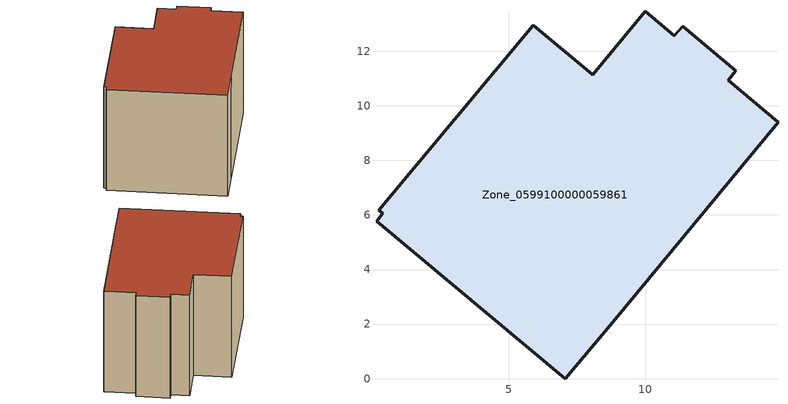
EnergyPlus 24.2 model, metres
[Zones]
Zone_0599100000059861
 floor ground (C_G): 8.07,11.13 10.01,13.47 11.07,12.56 11.37,12.91 13.32,11.29 13.04,10.94 14.87,9.4 8.81,2.06 7.07,0 0.15,5.77 0.38,6.06 0.24,6.18 5.89,12.96 z0
 wall outside (C_F): 8.81,2.06 14.87,9.4 13.04,10.94 13.32,11.29 11.37,12.91 11.07,12.56 10.01,13.47 8.07,11.13 5.89,12.96 0.24,6.18 0.38,6.06 0.15,5.77 7.07,0 8.81,2.06 z0:8.58
 roof outside (C_R): 0.38,6.06 0.15,5.77 7.07,0 8.81,2.06 14.87,9.4 13.04,10.94 13.32,11.29 11.37,12.91 11.07,12.56 10.01,13.47 8.07,11.13 5.89,12.96 0.24,6.18 z8.58
[BUILDING]
Pand.0599100000059861: North Axis=0; Terrain=City; Loads Convergence Tolerance Value=0.04; Temperature Convergence Tolerance Value=0.4; Solar Distribution=FullExterior; Maximum Number of Warmup Days=25; Minimum Number of Warmup Days=1
[Site:Location]
Rotterdam.The.Hague.AP_ZH_NLD Design_Conditions: Latitude=51.96; Longitude=4.45; Time Zone=1; Elevation=-4.5
[SITE:GROUNDTEMPERATURE:BUILDINGSURFACE]
18, 18, 18, 18, 18, 18, 18, 18, 18, 18, 18, 18
[MATERIAL] Thermal Absorptance=0.9; Solar Absorptance=0.7; Visible Absorptance=0.7
Name | Roughness | Thickness | Conductivity | Density | Specific Heat
G.TC.1946-1964 | MediumSmooth | 0.15 | 1 | 540 | 1210
F.TC.1946-1964 | Rough | 0.3 | 0.857143 | 1920 | 840
R.TC.1946-1964 | MediumRough | 0.2 | 0.235294 | 1500 | 1000
[CONSTRUCTION]
C_G: G.TC.1946-1964
C_F: F.TC.1946-1964
C_R: R.TC.1946-1964
[ZONE]
Zone_0599100000059861: Type=1; Multiplier=1; Ceiling Height=Autocalculate; Volume=Autocalculate; Floor Area=autocalculate; Part of Total Floor Area=Yes
[ZONEINFILTRATION:DESIGNFLOWRATE]
Infil_Zone_0599100000059861: Zone or ZoneList or Space or SpaceList=Zone_0599100000059861; Schedule=AlwaysOn; Design Flow Rate Calculation Method=Flow/Area; Flow Rate per Floor Area=0.003; Constant Term Coefficient=1; Temperature Term Coefficient=0; Velocity Term Coefficient=0; Velocity Squared Term Coefficient=0
[HVACTEMPLATE:ZONE:IDEALLOADSAIRSYSTEM]
Zone_0599100000059861: Maximum Heating Supply Air Temperature=50; Minimum Cooling Supply Air Temperature=13; Maximum Heating Supply Air Humidity Ratio=0.0156; Minimum Cooling Supply Air Humidity Ratio=0.0077; Heating Limit=NoLimit; Cooling Limit=NoLimit; Dehumidification Control Type=ConstantSensibleHeatRatio; Cooling Sensible Heat Ratio=0.7; Dehumidification Setpoint=60; Humidification Control Type=None; Humidification Setpoint=30; Outdoor Air Method=None; Outdoor Air Flow Rate per Person=0.00944; Outdoor Air Flow Rate per Zone Floor Area=0; Outdoor Air Flow Rate per Zone=0; Demand Controlled Ventilation Type=None; Outdoor Air Economizer Type=NoEconomizer; Heat Recovery Type=None; Sensible Heat Recovery Effectiveness=0.7; Latent Heat Recovery Effectiveness=0.65
[ZONECONTROL:THERMOSTAT]
ThermostatControl_Zone_0599100000059861: Zone or ZoneList=Zone_0599100000059861; Control Type Schedule=DualSetpointControlType; Control 1=Thermostat_Zone_0599100000059861; Temperature Difference Between Cutout And Setpoint=0
[THERMOSTATSETPOINT:DUALSETPOINT]
Thermostat_Zone_0599100000059861: Heating Setpoint Temperature Schedule=HeatingSetpoint_Zone_0599100000059861; Cooling Setpoint Temperature Schedule=CoolingSetpoint_Zone_0599100000059861
[SCHEDULE:COMPACT]
HeatingSetpoint_Zone_0599100000059861: Through: 12/31, For: AllDays, Until: 24:00, 21
CoolingSetpoint_Zone_0599100000059861: Through: 12/31, For: AllDays, Until: 24:00, 24
DualSetpointControlType: Through: 12/31, For: AllDays, Until: 24:00, 4
AlwaysOn: Through: 12/31, For: AllDays, Until: 24:00, 1
